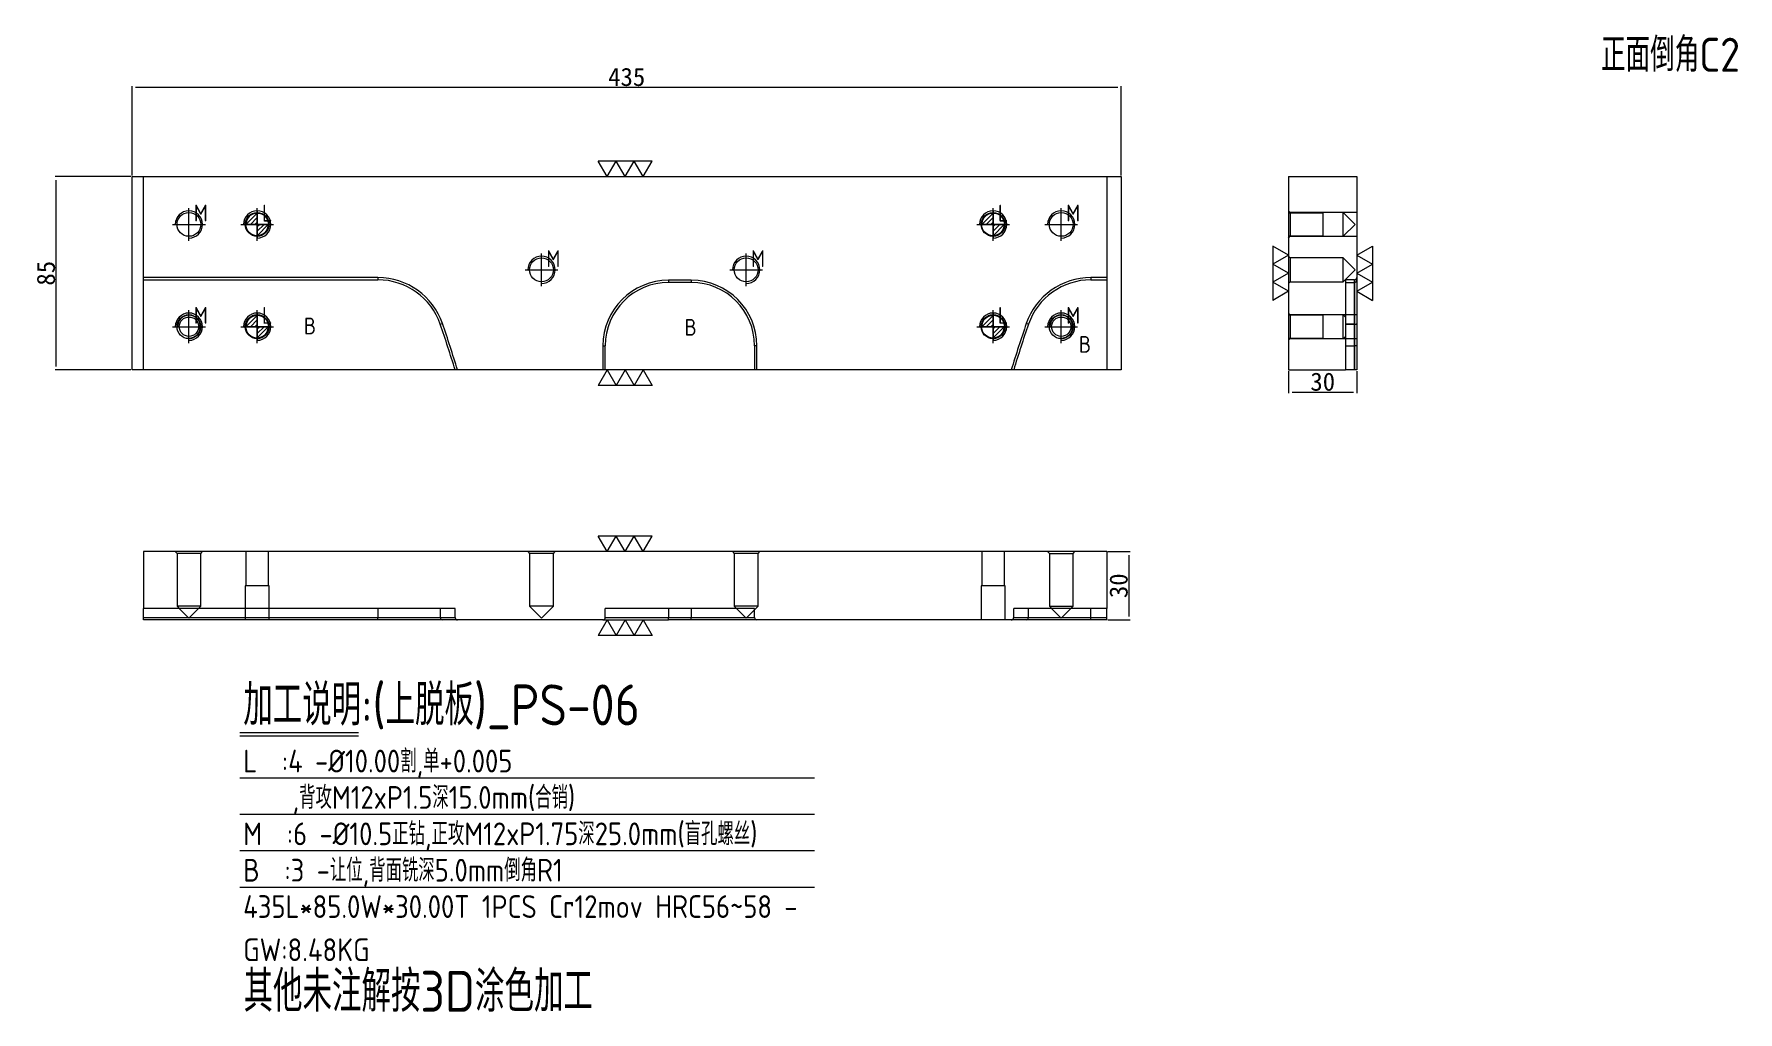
# Model space of a CAD drawing. Header units: millimetres. Extents: x 13122 to 13872, y 49827 to 50257.
import ezdxf

# ---------------------------------------------------------------- set-up
doc = ezdxf.new("R2010")
doc.units = ezdxf.units.MM
doc.linetypes.add('CENTER', pattern=[0])
doc.linetypes.add('DASHED', pattern=[0])
doc.layers.add('dim', color=4, linetype='Continuous')
doc.layers.add('PS', color=7, linetype='Continuous', true_color=0xffffff)
doc.layers.add('U1', color=7, linetype='Continuous', true_color=0xffffff)
doc.styles.add('_PUG_ERP', font='txt')
doc.styles.add('gbenor', font='gbenor.shx', dxfattribs={"bigfont": 'gbcbig'})
doc.dimstyles.new('_PUG_ERP', dxfattribs={"dimtxt": 8, "dimasz": 1.5, "dimexe": 0.5, "dimexo": 0.5, "dimgap": 0.5, "dimtad": 1, "dimtxsty": '_PUG_ERP', "dimblk": 'CLOSEDBLANK', "dimcen": 0, "dimclrd": 4, "dimclre": 4, "dimclrt": 3, "dimazin": 3, "dimtfac": 1, "dimtmove": 0, "dimatfit": 3, "dimldrblk": 'CLOSEDBLANK', "dimlwd": 9, "dimlwe": 9})

# ---------------------------------------------------------------- blocks, each defined once
blk = doc.blocks.new('*D1268')
at = {"layer": 'Defpoints', "color": 0}
for p in [(13594.08, 50029.63), (13594.08, 49999.63), (13603.83, 49999.63)]:
    blk.add_point(p, dxfattribs=at)
at = {"layer": 'dim', "color": 4, "lineweight": 9}
for p, q in [((13594.58, 50029.63), (13604.33, 50029.63)), ((13603.83, 50028.13), (13603.83, 50001.13)), ((13594.58, 49999.63), (13604.33, 49999.63))]:
    blk.add_line(p, q, dxfattribs=at)
at = {"layer": 'dim', "color": 3, "lineweight": 18, "insert": (13599.33, 50014.63), "char_height": 8, "attachment_point": 5, "rotation": 90, "style": '_PUG_ERP'}
blk.add_mtext('30', dxfattribs=at)
blk = doc.blocks.new('_ClosedBlank')
blk = doc.blocks.new('*D1269')
at = {"layer": 'Defpoints', "color": 0}
for p in [(13674.05, 50109.6), (13704.05, 50109.6), (13704.05, 50099.85)]:
    blk.add_point(p, dxfattribs=at)
at = {"layer": 'dim', "color": 4, "lineweight": 9}
for p, q in [((13674.05, 50109.1), (13674.05, 50099.35)), ((13704.05, 50109.1), (13704.05, 50099.35)), ((13675.55, 50099.85), (13702.55, 50099.85))]:
    blk.add_line(p, q, dxfattribs=at)
at = {"layer": 'dim', "color": 3, "lineweight": 18, "insert": (13689.05, 50104.35), "char_height": 8, "attachment_point": 5, "style": '_PUG_ERP'}
blk.add_mtext('30', dxfattribs=at)
blk = doc.blocks.new('pg_hx_L0')
at = {"color": 230}
for p, q in [((-0.6, 0), (0.6, 0)), ((-0.5, -0.003), (0, 0.497)), ((-0.3, 0), (0, 0.3)), ((-0.1, 0), (0, 0.1)), ((0, 0.6), (0, -0.6)), ((0.5, 0.003), (0, -0.497)), ((0.1, 0), (0, -0.1)), ((0.3, 0), (0, -0.3))]:
    blk.add_line(p, q, dxfattribs=at)
for start, end in [(90, 180), (270, 0)]:
    blk.add_arc((0, 0), 0.5, start, end, dxfattribs=at)
blk = doc.blocks.new('pg_hx_LLL0')
blk.add_blockref('pg_hx_L0', (0, 0))
blk = doc.blocks.new('*D1270')
at = {"layer": 'Defpoints', "color": 0}
for p in [(13600.48, 50233.93), (13165.48, 50194.6), (13600.48, 50194.6)]:
    blk.add_point(p, dxfattribs=at)
at = {"layer": 'dim', "color": 4, "lineweight": 9}
for p, q in [((13165.48, 50195.1), (13165.48, 50234.43)), ((13166.98, 50233.93), (13598.98, 50233.93)), ((13600.48, 50195.1), (13600.48, 50234.43))]:
    blk.add_line(p, q, dxfattribs=at)
at = {"layer": 'dim', "color": 3, "lineweight": 18, "insert": (13382.98, 50238.43), "char_height": 8, "attachment_point": 5, "style": '_PUG_ERP'}
blk.add_mtext('435', dxfattribs=at)
blk = doc.blocks.new('*D1271')
at = {"layer": 'Defpoints', "color": 0}
for p in [(13132.12, 50194.6), (13165.48, 50194.6), (13165.48, 50109.6)]:
    blk.add_point(p, dxfattribs=at)
at = {"layer": 'dim', "color": 4, "lineweight": 9}
for p, q in [((13164.98, 50194.6), (13131.62, 50194.6)), ((13132.12, 50111.1), (13132.12, 50193.1)), ((13164.98, 50109.6), (13131.62, 50109.6))]:
    blk.add_line(p, q, dxfattribs=at)
at = {"layer": 'dim', "color": 3, "lineweight": 18, "insert": (13127.62, 50152.1), "char_height": 8, "attachment_point": 5, "rotation": 90, "style": '_PUG_ERP'}
blk.add_mtext('85', dxfattribs=at)

msp = doc.modelspace()

# ---------------------------------------------------------------- linework, layer by layer
at = {"layer": 'dim', "color": 20, "linetype": 'Continuous', "lineweight": 18}
for p, q in [((13374.34, 50194.603), (13370.369, 50201.481)), ((13394.197, 50201.481), (13370.369, 50201.481)), ((13374.34, 50194.603), (13378.312, 50201.481)), ((13382.283, 50194.603), (13378.312, 50201.481)), ((13382.283, 50194.603), (13386.254, 50201.481)), ((13390.225, 50194.603), (13386.254, 50201.481)), ((13390.225, 50194.603), (13394.197, 50201.481)), ((13674.051, 50160.045), (13667.173, 50164.016)), ((13667.173, 50164.016), (13667.173, 50140.189)), ((13704.051, 50160.045), (13710.93, 50164.016)), ((13710.93, 50164.016), (13710.93, 50140.189)), ((13674.051, 50160.045), (13667.173, 50156.074)), ((13674.051, 50152.103), (13667.173, 50156.074)), ((13704.051, 50160.045), (13710.93, 50156.074)), ((13704.051, 50152.103), (13710.93, 50156.074)), ((13674.051, 50152.103), (13667.173, 50148.131)), ((13704.051, 50152.103), (13710.93, 50148.131)), ((13674.051, 50144.16), (13667.173, 50148.131)), ((13674.051, 50144.16), (13667.173, 50140.189)), ((13704.051, 50144.16), (13710.93, 50148.131)), ((13704.051, 50144.16), (13710.93, 50140.189)), ((13374.34, 50109.603), (13370.369, 50102.724)), ((13374.34, 50109.603), (13378.312, 50102.724)), ((13382.283, 50109.603), (13378.312, 50102.724)), ((13382.283, 50109.603), (13386.254, 50102.724)), ((13390.225, 50109.603), (13386.254, 50102.724)), ((13390.225, 50109.603), (13394.197, 50102.724)), ((13394.197, 50102.724), (13370.369, 50102.724)), ((13374.34, 50029.634), (13370.369, 50036.512)), ((13394.197, 50036.512), (13370.369, 50036.512)), ((13374.34, 50029.634), (13378.312, 50036.512)), ((13382.283, 50029.634), (13378.312, 50036.512)), ((13382.283, 50029.634), (13386.254, 50036.512)), ((13390.225, 50029.634), (13386.254, 50036.512)), ((13390.225, 50029.634), (13394.197, 50036.512)), ((13374.34, 49999.634), (13370.369, 49992.756)), ((13374.34, 49999.634), (13378.312, 49992.756)), ((13382.283, 49999.634), (13378.312, 49992.756)), ((13382.283, 49999.634), (13386.254, 49992.756)), ((13390.225, 49999.634), (13386.254, 49992.756)), ((13390.225, 49999.634), (13394.197, 49992.756)), ((13394.197, 49992.756), (13370.369, 49992.756))]:
    msp.add_line(p, q, dxfattribs=at)
at = {"layer": 'dim', "color": 8, "linetype": 'Continuous', "lineweight": 18}
for p, q in [((13212.843, 49950.103), (13265.007, 49950.103)), ((13212.843, 49948.603), (13265.007, 49948.603)), ((13212.843, 49930.103), (13465.563, 49930.103)), ((13212.843, 49914.103), (13465.563, 49914.103)), ((13212.843, 49898.103), (13465.563, 49898.103)), ((13212.843, 49882.103), (13465.563, 49882.103))]:
    msp.add_line(p, q, dxfattribs=at)
at = {"layer": 'dim', "color": 252, "lineweight": 18}
msp.add_lwpolyline([(13600.483, 50194.603), (13600.483, 50109.603), (13165.483, 50109.603), (13165.483, 50194.603)], close=True, dxfattribs=at)
at = {"layer": 'PS', "color": 1, "linetype": 'Continuous', "lineweight": 18}
for p, q in [((13170.483, 50109.603), (13170.483, 50194.603)), ((13594.083, 50194.603), (13594.083, 50109.603))]:
    msp.add_line(p, q, dxfattribs=at)
at = {"layer": 'PS', "color": 11, "linetype": 'Continuous', "lineweight": 18}
for p, q in [((13170.483, 50194.603), (13594.083, 50194.603)), ((13674.051, 50194.603), (13674.051, 50109.603)), ((13674.051, 50194.603), (13704.051, 50194.603)), ((13704.051, 50194.603), (13704.051, 50150.203)), ((13703.051, 50149.203), (13699.051, 50149.203)), ((13704.051, 50150.203), (13704.051, 50129.969)), ((13704.051, 50129.969), (13704.051, 50109.603)), ((13594.083, 50109.603), (13170.483, 50109.603)), ((13674.051, 50109.603), (13699.051, 50109.603)), ((13703.051, 50109.603), (13699.051, 50109.603)), ((13594.083, 50029.634), (13170.483, 50029.634)), ((13170.483, 50029.634), (13170.483, 50004.634)), ((13594.083, 50029.634), (13594.083, 50004.634)), ((13170.483, 50000.634), (13170.483, 50004.634)), ((13170.483, 49999.634), (13170.483, 50000.634)), ((13273.597, 49999.634), (13170.483, 49999.634)), ((13301.962, 49999.634), (13273.597, 49999.634)), ((13308.561, 49999.634), (13301.962, 49999.634)), ((13307.516, 50000.634), (13307.516, 50004.634)), ((13372.538, 49999.634), (13308.561, 49999.634)), ((13372.538, 49999.634), (13401.383, 49999.634)), ((13373.538, 50000.634), (13373.538, 50004.634)), ((13411.383, 49999.634), (13401.383, 49999.634)), ((13440.227, 49999.634), (13411.383, 49999.634)), ((13439.227, 50000.634), (13439.227, 50004.634)), ((13552.105, 49999.634), (13440.227, 49999.634)), ((13558.703, 49999.634), (13552.105, 49999.634)), ((13553.15, 50000.634), (13553.15, 50004.634)), ((13587.069, 49999.634), (13558.703, 49999.634)), ((13594.083, 49999.634), (13587.069, 49999.634)), ((13594.083, 50000.634), (13594.083, 50004.634)), ((13594.083, 49999.634), (13594.083, 50000.634))]:
    msp.add_line(p, q, dxfattribs=at)
at = {"layer": 'PS', "color": 1, "linetype": 'CENTER', "lineweight": 18, "ltscale": 0.421223}
for p, q in [((13190.483, 50166.403), (13190.483, 50180.803)), ((13220.483, 50166.403), (13220.483, 50180.803)), ((13544.083, 50166.403), (13544.083, 50180.803)), ((13574.083, 50166.403), (13574.083, 50180.803)), ((13183.283, 50173.603), (13197.683, 50173.603)), ((13213.283, 50173.603), (13227.683, 50173.603)), ((13536.883, 50173.603), (13551.283, 50173.603)), ((13566.883, 50173.603), (13581.283, 50173.603)), ((13345.483, 50146.403), (13345.483, 50160.803)), ((13435.483, 50146.403), (13435.483, 50160.803)), ((13338.283, 50153.603), (13352.683, 50153.603)), ((13428.283, 50153.603), (13442.683, 50153.603)), ((13190.483, 50121.403), (13190.483, 50135.803)), ((13190.483, 50122.603), (13190.483, 50134.603)), ((13220.483, 50121.403), (13220.483, 50135.803)), ((13544.083, 50121.403), (13544.083, 50135.803)), ((13574.083, 50121.403), (13574.083, 50135.803)), ((13574.083, 50122.603), (13574.083, 50134.603)), ((13183.283, 50128.603), (13197.683, 50128.603)), ((13184.483, 50128.603), (13196.483, 50128.603)), ((13213.283, 50128.603), (13227.683, 50128.603)), ((13536.883, 50128.603), (13551.283, 50128.603)), ((13566.883, 50128.603), (13581.283, 50128.603)), ((13568.083, 50128.603), (13580.083, 50128.603))]:
    msp.add_line(p, q, dxfattribs=at)
at = {"layer": 'PS', "color": 5, "linetype": 'DASHED', "lineweight": 13, "ltscale": 0.421223}
for p, q in [((13674.798, 50178.856), (13674.051, 50179.603)), ((13698.051, 50178.856), (13674.798, 50178.856)), ((13674.798, 50178.856), (13674.798, 50168.35)), ((13703.304, 50173.603), (13698.051, 50178.856)), ((13698.051, 50168.35), (13698.051, 50178.856)), ((13698.051, 50168.35), (13703.304, 50173.603)), ((13674.051, 50167.603), (13674.798, 50168.35)), ((13674.798, 50168.35), (13698.051, 50168.35)), ((13674.798, 50158.856), (13674.051, 50159.603)), ((13698.051, 50158.856), (13674.798, 50158.856)), ((13674.798, 50158.856), (13674.798, 50153.603)), ((13703.304, 50153.603), (13698.051, 50158.856)), ((13698.051, 50153.603), (13698.051, 50158.856)), ((13674.051, 50147.603), (13674.798, 50148.35)), ((13674.798, 50153.603), (13674.798, 50148.35)), ((13674.798, 50148.35), (13698.051, 50148.35)), ((13698.051, 50148.35), (13703.304, 50153.603)), ((13698.051, 50148.35), (13698.051, 50153.603)), ((13674.798, 50133.856), (13674.051, 50134.603)), ((13698.051, 50133.856), (13674.798, 50133.856)), ((13674.798, 50133.856), (13674.798, 50123.35)), ((13699.051, 50132.856), (13698.051, 50133.856)), ((13698.051, 50123.35), (13698.051, 50133.856)), ((13674.051, 50122.603), (13674.798, 50123.35)), ((13674.798, 50123.35), (13698.051, 50123.35)), ((13698.051, 50123.35), (13699.051, 50124.35)), ((13184.483, 50029.634), (13185.23, 50028.887)), ((13185.23, 50028.887), (13185.23, 50005.634)), ((13195.736, 50028.887), (13185.23, 50028.887)), ((13195.736, 50028.887), (13196.483, 50029.634)), ((13195.736, 50005.634), (13195.736, 50028.887)), ((13339.483, 50029.634), (13340.23, 50028.887)), ((13340.23, 50028.887), (13340.23, 50005.634)), ((13350.736, 50028.887), (13340.23, 50028.887)), ((13350.736, 50028.887), (13351.483, 50029.634)), ((13350.736, 50005.634), (13350.736, 50028.887)), ((13429.483, 50029.634), (13430.23, 50028.887)), ((13430.23, 50028.887), (13430.23, 50005.634)), ((13440.736, 50028.887), (13430.23, 50028.887)), ((13440.736, 50028.887), (13441.483, 50029.634)), ((13440.736, 50005.634), (13440.736, 50028.887)), ((13568.083, 50029.634), (13568.83, 50028.887)), ((13568.83, 50028.887), (13568.83, 50005.634)), ((13568.83, 50028.887), (13579.336, 50028.887)), ((13579.336, 50028.887), (13580.083, 50029.634)), ((13579.336, 50005.634), (13579.336, 50028.887)), ((13185.23, 50005.634), (13186.23, 50004.634)), ((13195.736, 50005.634), (13185.23, 50005.634)), ((13186.23, 50004.634), (13190.483, 50000.381)), ((13190.483, 50000.381), (13194.736, 50004.634)), ((13194.736, 50004.634), (13195.736, 50005.634)), ((13340.23, 50005.634), (13345.483, 50000.381)), ((13350.736, 50005.634), (13340.23, 50005.634)), ((13345.483, 50000.381), (13350.736, 50005.634)), ((13430.23, 50005.634), (13435.483, 50000.381)), ((13440.736, 50005.634), (13430.23, 50005.634)), ((13435.483, 50000.381), (13440.736, 50005.634)), ((13568.83, 50005.634), (13569.83, 50004.634)), ((13568.83, 50005.634), (13579.336, 50005.634)), ((13569.83, 50004.634), (13574.083, 50000.381)), ((13574.083, 50000.381), (13578.336, 50004.634)), ((13578.336, 50004.634), (13579.336, 50005.634))]:
    msp.add_line(p, q, dxfattribs=at)
at = {"layer": 'PS', "color": 11, "linetype": 'DASHED', "lineweight": 13, "ltscale": 0.421223}
for p, q in [((13689.051, 50178.603), (13674.051, 50178.603)), ((13704.051, 50178.855), (13689.051, 50178.855)), ((13689.051, 50178.855), (13689.051, 50173.603)), ((13689.051, 50173.603), (13689.051, 50168.35)), ((13674.051, 50168.603), (13689.051, 50168.603)), ((13689.051, 50168.35), (13704.051, 50168.35)), ((13699.051, 50148.047), (13703.051, 50148.047)), ((13689.051, 50133.603), (13674.051, 50133.603)), ((13704.051, 50133.855), (13689.051, 50133.855)), ((13689.051, 50133.855), (13689.051, 50128.603)), ((13689.051, 50128.603), (13689.051, 50123.35)), ((13674.051, 50123.603), (13689.051, 50123.603)), ((13689.051, 50123.35), (13704.051, 50123.35)), ((13215.483, 50029.634), (13215.483, 50014.634)), ((13225.483, 50014.634), (13225.483, 50029.634)), ((13539.083, 50029.634), (13539.083, 50014.634)), ((13549.083, 50014.634), (13549.083, 50029.634)), ((13215.23, 50014.634), (13215.23, 50004.634)), ((13225.735, 50014.634), (13215.23, 50014.634)), ((13225.735, 50004.634), (13225.735, 50014.634)), ((13538.83, 50014.634), (13538.83, 49999.634)), ((13549.335, 50014.634), (13538.83, 50014.634)), ((13549.335, 49999.634), (13549.335, 50014.634)), ((13215.23, 50004.634), (13215.23, 49999.634)), ((13225.735, 49999.634), (13225.735, 50004.634))]:
    msp.add_line(p, q, dxfattribs=at)
at = {"layer": 'PS', "color": 155, "linetype": 'DASHED', "lineweight": 13, "ltscale": 0.421223}
for p, q in [((13273.597, 50150.203), (13170.483, 50150.203)), ((13273.597, 50150.203), (13273.597, 50149.203)), ((13401.383, 50149.047), (13401.383, 50148.047)), ((13411.383, 50149.047), (13401.383, 50149.047)), ((13411.383, 50149.047), (13411.383, 50148.047)), ((13587.069, 50150.203), (13587.069, 50149.203)), ((13594.083, 50150.203), (13587.069, 50150.203)), ((13703.051, 50149.203), (13703.051, 50129.643)), ((13703.051, 50120.203), (13703.051, 50148.047)), ((13703.051, 50148.047), (13703.051, 50120.203)), ((13301.017, 50129.643), (13301.962, 50129.969)), ((13559.649, 50129.643), (13558.703, 50129.969)), ((13699.051, 50129.643), (13703.051, 50129.643)), ((13703.051, 50129.643), (13703.051, 50109.603)), ((13372.538, 50120.203), (13372.538, 50109.603)), ((13372.538, 50120.203), (13373.538, 50120.203)), ((13440.227, 50120.203), (13439.227, 50120.203)), ((13440.227, 50109.603), (13440.227, 50120.203)), ((13699.051, 50120.203), (13703.051, 50120.203)), ((13699.051, 50120.203), (13703.051, 50120.203)), ((13703.051, 50109.603), (13703.051, 50120.203)), ((13704.051, 50120.203), (13703.051, 50120.203)), ((13703.051, 50120.203), (13703.051, 50109.603)), ((13704.051, 50120.203), (13703.051, 50120.203))]:
    msp.add_line(p, q, dxfattribs=at)
at = {"layer": 'PS', "color": 31, "linetype": 'DASHED', "lineweight": 13, "ltscale": 0.421223}
for p, q in [((13170.483, 50149.203), (13273.597, 50149.203)), ((13587.069, 50149.203), (13594.083, 50149.203)), ((13411.383, 50148.047), (13401.383, 50148.047)), ((13373.538, 50109.603), (13373.538, 50120.203)), ((13439.227, 50120.203), (13439.227, 50109.603))]:
    msp.add_line(p, q, dxfattribs=at)
at = {"layer": 'PS', "color": 31, "linetype": 'Continuous', "lineweight": 18}
for p, q in [((13699.051, 50149.203), (13699.051, 50109.603)), ((13307.516, 50004.634), (13170.483, 50004.634)), ((13439.227, 50004.634), (13373.538, 50004.634)), ((13594.083, 50004.634), (13553.15, 50004.634))]:
    msp.add_line(p, q, dxfattribs=at)
at = {"layer": 'PS', "color": 155, "linetype": 'Continuous', "lineweight": 18}
for p, q in [((13703.051, 50129.643), (13703.051, 50149.203)), ((13703.051, 50129.643), (13699.051, 50129.643)), ((13703.051, 50109.603), (13703.051, 50129.643)), ((13170.483, 50000.634), (13273.597, 50000.634)), ((13273.597, 50004.634), (13273.597, 50000.634)), ((13273.597, 49999.634), (13273.597, 50000.634)), ((13273.597, 50000.634), (13301.017, 50000.634)), ((13301.017, 50004.634), (13301.017, 50000.634)), ((13301.017, 50000.634), (13307.516, 50000.634)), ((13373.538, 50000.634), (13401.383, 50000.634)), ((13401.383, 50004.634), (13401.383, 50000.634)), ((13401.383, 50000.634), (13411.383, 50000.634)), ((13401.383, 49999.634), (13401.383, 50000.634)), ((13411.383, 50004.634), (13411.383, 50000.634)), ((13411.383, 50000.634), (13439.227, 50000.634)), ((13411.383, 49999.634), (13411.383, 50000.634)), ((13553.15, 50000.634), (13559.649, 50000.634)), ((13559.649, 50000.634), (13559.649, 50004.634)), ((13559.649, 50000.634), (13587.069, 50000.634)), ((13587.069, 50000.634), (13587.069, 50004.634)), ((13587.069, 50000.634), (13594.083, 50000.634)), ((13587.069, 49999.634), (13587.069, 50000.634))]:
    msp.add_line(p, q, dxfattribs=at)
at = {"layer": 'PS', "color": 11, "linetype": 'Continuous', "lineweight": 18}
for points in [[(13704.051, 50109.603), (13704.051, 50109.603), (13704.049, 50109.603), (13704.047, 50109.603), (13704.044, 50109.603), (13704.04, 50109.603), (13704.034, 50109.603), (13704.028, 50109.603), (13704.021, 50109.603), (13704.013, 50109.603), (13704.004, 50109.603), (13703.995, 50109.603), (13703.984, 50109.603), (13703.972, 50109.603), (13703.96, 50109.603), (13703.946, 50109.603), (13703.932, 50109.603), (13703.917, 50109.603), (13703.901, 50109.603), (13703.885, 50109.603), (13703.867, 50109.603), (13703.848, 50109.603), (13703.829, 50109.603), (13703.809, 50109.603), (13703.788, 50109.603), (13703.766, 50109.603), (13703.744, 50109.603), (13703.721, 50109.603), (13703.698, 50109.603), (13703.673, 50109.603), (13703.649, 50109.603), (13703.623, 50109.603), (13703.597, 50109.603), (13703.57, 50109.603), (13703.542, 50109.603), (13703.514, 50109.603), (13703.486, 50109.603), (13703.457, 50109.603), (13703.427, 50109.603), (13703.398, 50109.603), (13703.368, 50109.603), (13703.338, 50109.603), (13703.307, 50109.603), (13703.276, 50109.603), (13703.244, 50109.603), (13703.212, 50109.603), (13703.18, 50109.603), (13703.148, 50109.603), (13703.116, 50109.603), (13703.084, 50109.603), (13703.051, 50109.603)], [(13307.516, 50000.634), (13307.516, 50000.602), (13307.518, 50000.57), (13307.52, 50000.538), (13307.524, 50000.506), (13307.529, 50000.474), (13307.535, 50000.443), (13307.542, 50000.412), (13307.55, 50000.381), (13307.559, 50000.35), (13307.569, 50000.319), (13307.58, 50000.289), (13307.592, 50000.259), (13307.605, 50000.229), (13307.619, 50000.201), (13307.634, 50000.172), (13307.649, 50000.144), (13307.666, 50000.117), (13307.684, 50000.09), (13307.702, 50000.064), (13307.721, 50000.038), (13307.742, 50000.013), (13307.763, 49999.988), (13307.784, 49999.965), (13307.807, 49999.942), (13307.83, 49999.919), (13307.853, 49999.898), (13307.878, 49999.877), (13307.903, 49999.857), (13307.928, 49999.838), (13307.955, 49999.819), (13307.982, 49999.802), (13308.009, 49999.785), (13308.037, 49999.769), (13308.065, 49999.754), (13308.094, 49999.739), (13308.123, 49999.726), (13308.153, 49999.714), (13308.182, 49999.702), (13308.213, 49999.691), (13308.243, 49999.681), (13308.274, 49999.672), (13308.306, 49999.664), (13308.337, 49999.657), (13308.369, 49999.651), (13308.4, 49999.646), (13308.432, 49999.642), (13308.464, 49999.638), (13308.496, 49999.636), (13308.528, 49999.635), (13308.561, 49999.634)], [(13552.105, 49999.634), (13552.137, 49999.635), (13552.169, 49999.636), (13552.201, 49999.638), (13552.233, 49999.642), (13552.265, 49999.646), (13552.296, 49999.651), (13552.328, 49999.657), (13552.359, 49999.664), (13552.39, 49999.672), (13552.421, 49999.681), (13552.452, 49999.691), (13552.482, 49999.702), (13552.512, 49999.713), (13552.542, 49999.726), (13552.571, 49999.739), (13552.6, 49999.753), (13552.628, 49999.768), (13552.655, 49999.784), (13552.683, 49999.801), (13552.71, 49999.819), (13552.736, 49999.837), (13552.762, 49999.856), (13552.787, 49999.876), (13552.811, 49999.897), (13552.835, 49999.919), (13552.858, 49999.941), (13552.881, 49999.964), (13552.902, 49999.988), (13552.923, 50000.012), (13552.943, 50000.037), (13552.962, 50000.062), (13552.981, 50000.089), (13552.998, 50000.116), (13553.015, 50000.143), (13553.031, 50000.171), (13553.046, 50000.2), (13553.06, 50000.229), (13553.073, 50000.258), (13553.085, 50000.288), (13553.096, 50000.318), (13553.106, 50000.348), (13553.115, 50000.379), (13553.123, 50000.41), (13553.13, 50000.441), (13553.136, 50000.473), (13553.141, 50000.505), (13553.145, 50000.537), (13553.148, 50000.569), (13553.149, 50000.602), (13553.15, 50000.634)]]:
    msp.add_lwpolyline(points, dxfattribs=at)
at = {"layer": 'PS', "color": 42, "linetype": 'Continuous', "lineweight": 18}
for centre, radius in [((13190.483, 50173.603), 5.253), ((13574.083, 50173.603), 5.253), ((13345.483, 50153.603), 5.253), ((13435.483, 50153.603), 5.253), ((13190.483, 50128.603), 5.253), ((13574.083, 50128.603), 5.253), ((13190.483, 50128.603), 4.253), ((13574.083, 50128.603), 4.253)]:
    msp.add_circle(centre, radius, dxfattribs=at)
at = {"layer": 'PS', "color": 42, "linetype": 'DASHED', "lineweight": 18, "ltscale": 0.421223}
for centre in [(13220.483, 50173.603), (13544.083, 50173.603), (13220.483, 50128.603), (13544.083, 50128.603)]:
    msp.add_circle(centre, 5.255, dxfattribs=at)
at = {"layer": 'PS', "color": 30, "linetype": 'DASHED', "lineweight": 13, "ltscale": 0.421223}
for centre in [(13220.483, 50173.603), (13544.083, 50173.603), (13220.483, 50128.603), (13544.083, 50128.603)]:
    msp.add_circle(centre, 5.253, dxfattribs=at)
at = {"layer": 'PS', "color": 1, "linetype": 'Continuous', "lineweight": 18}
for centre in [(13220.483, 50173.603), (13544.083, 50173.603), (13220.483, 50128.603), (13544.083, 50128.603)]:
    msp.add_circle(centre, 5, dxfattribs=at)
at = {"layer": 'PS', "color": 42, "linetype": 'Continuous', "lineweight": 18}
for centre, radius in [((13190.483, 50173.603), 6), ((13574.083, 50173.603), 6), ((13345.483, 50153.603), 6), ((13435.483, 50153.603), 6), ((13190.483, 50128.603), 6), ((13190.483, 50128.603), 5), ((13574.083, 50128.603), 6), ((13574.083, 50128.603), 5)]:
    msp.add_arc(centre, radius, 270, 180, dxfattribs=at)
at = {"layer": 'PS', "color": 42, "linetype": 'DASHED', "lineweight": 18, "ltscale": 0.421223}
for centre in [(13220.483, 50173.603), (13544.083, 50173.603), (13220.483, 50128.603), (13544.083, 50128.603)]:
    msp.add_arc(centre, 6, 270, 180, dxfattribs=at)
at = {"layer": 'PS', "color": 155, "linetype": 'DASHED', "lineweight": 13, "ltscale": 0.421223}
for centre, radius, start, end in [((13273.597, 50120.203), 30, 18.998268, 90), ((13401.383, 50120.203), 28.845, 90, 180), ((13411.383, 50120.203), 28.845, 0, 90), ((13587.069, 50120.203), 30, 90, 161.001732), ((12747.883, 49939.203), 586, 16.904958, 18.998268), ((14112.783, 49939.203), 586, 161.001732, 163.095042)]:
    msp.add_arc(centre, radius, start, end, dxfattribs=at)
at = {"layer": 'PS', "color": 31, "linetype": 'DASHED', "lineweight": 13, "ltscale": 0.421223}
for centre, radius, start, end in [((13273.597, 50120.203), 29, 18.998268, 90), ((13587.069, 50120.203), 29, 90, 161.001732), ((13401.383, 50120.203), 27.845, 90, 180), ((13411.383, 50120.203), 27.845, 0, 90), ((12747.883, 49939.203), 585, 16.934726, 18.998268), ((14112.783, 49939.203), 585, 161.001732, 163.065274)]:
    msp.add_arc(centre, radius, start, end, dxfattribs=at)
at = {"layer": 'PS', "color": 11, "linetype": 'Continuous', "lineweight": 18}
for centre, start, end in [((13703.051, 50150.203), 270, 0), ((13372.538, 50000.634), 270, 0), ((13440.227, 50000.634), 180, 270)]:
    msp.add_arc(centre, 1, start, end, dxfattribs=at)
at = {"layer": 'PS', "color": 11, "linetype": 'DASHED', "lineweight": 13, "ltscale": 0.421223}
msp.add_arc((13703.051, 50149.047), 1, 270, 0, dxfattribs=at)
at = {"layer": 'PS', "color": 155, "linetype": 'DASHED', "lineweight": 13, "ltscale": 0.421223}
msp.add_ellipse((13703.051, 50129.969), major_axis=(-1, 0), ratio=0.32554, start_param=1.5707963, end_param=3.1415927, dxfattribs=at)
at = {"layer": 'PS', "color": 155, "linetype": 'Continuous', "lineweight": 18}
for centre, major_axis, ratio, start_param, end_param in [((13703.051, 50129.969), (1, 0), 0.32554, 4.712389, 6.2831853), ((13301.962, 50000.634), (0, -1), 0.945528, 4.712389, 6.2831853), ((13558.703, 50000.634), (0, -1), 0.945528, 0, 1.5707963)]:
    msp.add_ellipse(centre, major_axis=major_axis, ratio=ratio, start_param=start_param, end_param=end_param, dxfattribs=at)

# ---------------------------------------------------------------- block references
at = {"layer": 'PS', "lineweight": 18, "ltscale": 0.421223, "xscale": 10, "yscale": 10, "zscale": 10}
for p in [(13220.483, 50173.603), (13544.083, 50173.603), (13220.483, 50128.603), (13544.083, 50128.603)]:
    msp.add_blockref('pg_hx_LLL0', p, dxfattribs=at)

# ---------------------------------------------------------------- texts
at = {"layer": 'dim', "color": 4, "lineweight": 18, "style": 'gbenor'}
for s, height, p in [('M', 7.4, (13192.628, 50174.868)), ('L', 7.4, (13222.613, 50174.86)), ('L', 7.4, (13546.213, 50174.86)), ('M', 7.4, (13576.228, 50174.868)), ('M', 7.4, (13347.628, 50154.868)), ('M', 7.4, (13437.628, 50154.868)), ('M', 7.4, (13192.628, 50129.868)), ('L', 7.4, (13222.613, 50129.86)), ('L', 7.4, (13546.213, 50129.86)), ('M', 7.4, (13576.228, 50129.868)), ('B', 7.4, (13241.024, 50125.208)), ('B', 7.4, (13408.408, 50124.63)), ('B', 7.4, (13581.825, 50117.108)), ('加工说明:(上脱板)_PS-06', 18, (13214.366, 49953.209)), ('    ,背攻M12xP1.5深15.0mm(合销)', 10, (13214.343, 49916.495)), ('M  :6 -%%c10.5正钻,正攻M12xP1.75深25.0mm(盲孔螺丝)', 10, (13214.343, 49900.495)), ('B  :3 -让位,背面铣深5.0mm倒角R1', 10, (13214.343, 49884.495)), ('435L*85.0W*30.00T 1PCS Cr12mov HRC56~58 - ', 10, (13214.343, 49868.495)), ('GW:8.48KG ', 10, (13214.343, 49849.495))]:
    msp.add_text(s, height=height, dxfattribs=at).set_placement(p)
at = {"layer": 'dim', "color": 1, "lineweight": 18, "style": 'gbenor'}
msp.add_text('L  :4 -%%c10.00割,单+0.005', height=10, dxfattribs=at).set_placement((13214.343, 49932.495))
at = {"layer": 'dim', "color": 21, "lineweight": 18, "style": 'gbenor'}
msp.add_text('其他未注解按3D涂色加工', height=18, dxfattribs=at).set_placement((13214.511, 49827.209))
at = {"layer": 'U1', "color": 3, "lineweight": 18, "style": 'gbenor'}
msp.add_text('正面倒角C2', height=15, dxfattribs=at).set_placement((13811.446, 50240.711))

# ---------------------------------------------------------------- dimensions: what is measured, and where the dimension line sits
at = {"layer": 'dim', "lineweight": 18}
for base, p1, p2, picture, middle in [((13600.483, 50233.929), (13165.483, 50194.603), (13600.483, 50194.603), '*D1270', (13382.983, 50238.429)), ((13704.051, 50099.853), (13674.051, 50109.603), (13704.051, 50109.603), '*D1269', (13689.051, 50104.353))]:
    dim = msp.add_linear_dim(base=base, p1=p1, p2=p2, dimstyle='_PUG_ERP', dxfattribs=at)
    dim.commit()
    dim.dimension.update_dxf_attribs({"geometry": picture, "text_midpoint": middle})
for base, p1, p2, picture, middle in [((13132.122, 50194.603), (13165.483, 50109.603), (13165.483, 50194.603), '*D1271', (13127.622, 50152.103)), ((13603.833, 49999.634), (13594.083, 50029.634), (13594.083, 49999.634), '*D1268', (13599.333, 50014.634))]:
    dim = msp.add_linear_dim(base=base, p1=p1, p2=p2, angle=90, dimstyle='_PUG_ERP', dxfattribs=at)
    dim.commit()
    dim.dimension.update_dxf_attribs({"geometry": picture, "text_midpoint": middle})

doc.saveas('drawing.dxf')
